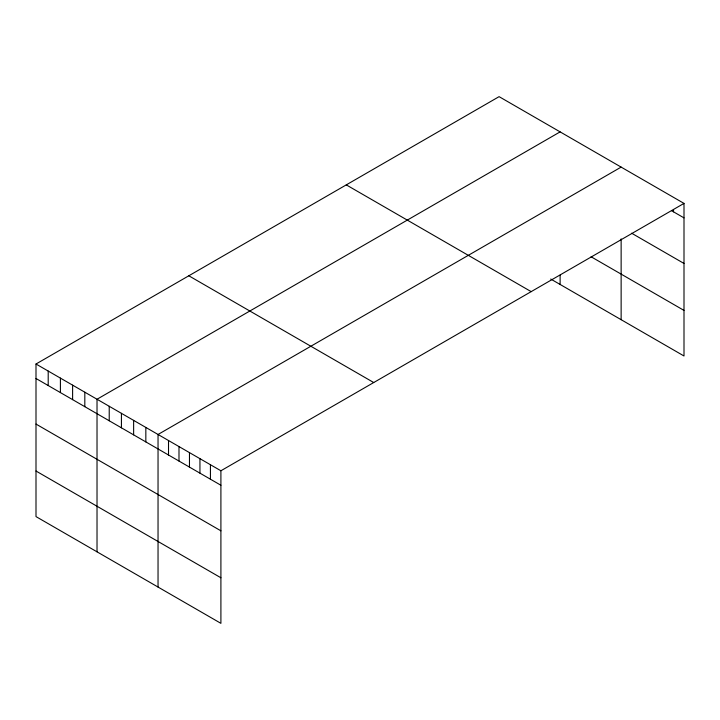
<?xml version="1.0" encoding="UTF-8"?>
<svg xmlns="http://www.w3.org/2000/svg" width="720" height="720" viewBox="0 0 720 720"><rect width="100%" height="100%" fill="white"/><g stroke="black" fill="none" stroke-linecap="round" stroke-linejoin="round"><path stroke-width="1.08" d="M684 203.4L220.905 470.772L220.905 623.349L36 516.6L36 364.014L499.095 96.651L684 203.4L684 355.986L550.728 279.036M560.115 131.877L97.02 399.249L97.02 551.826M621.135 167.103L158.04 434.475L158.04 587.052M671.616 210.735L684 217.881M631.611 233.208L684 263.457M591.093 256.77L684 310.41M346.275 184.878L531.18 291.636M188.82 275.787L373.725 382.536M36 364.014L220.905 470.772M36 378.495L220.905 485.253M36 424.071L220.905 530.82M36 471.024L220.905 577.773M673.524 209.61L673.524 211.833M621.135 238.896L621.135 319.689M560.115 275.139L560.115 284.454M210.429 464.724L210.429 479.196M199.944 458.667L199.944 473.148M189.468 452.619L189.468 467.1M178.992 446.571L178.992 461.052M168.516 440.523L168.516 455.004M145.836 427.428L145.836 441.909M133.632 420.381L133.632 434.862M121.428 413.334L121.428 427.815M109.224 406.287L109.224 420.768M84.816 392.202L84.816 406.683M72.612 385.155L72.612 399.636M60.408 378.108L60.408 392.589M48.204 371.061L48.204 385.542"/></g></svg>
